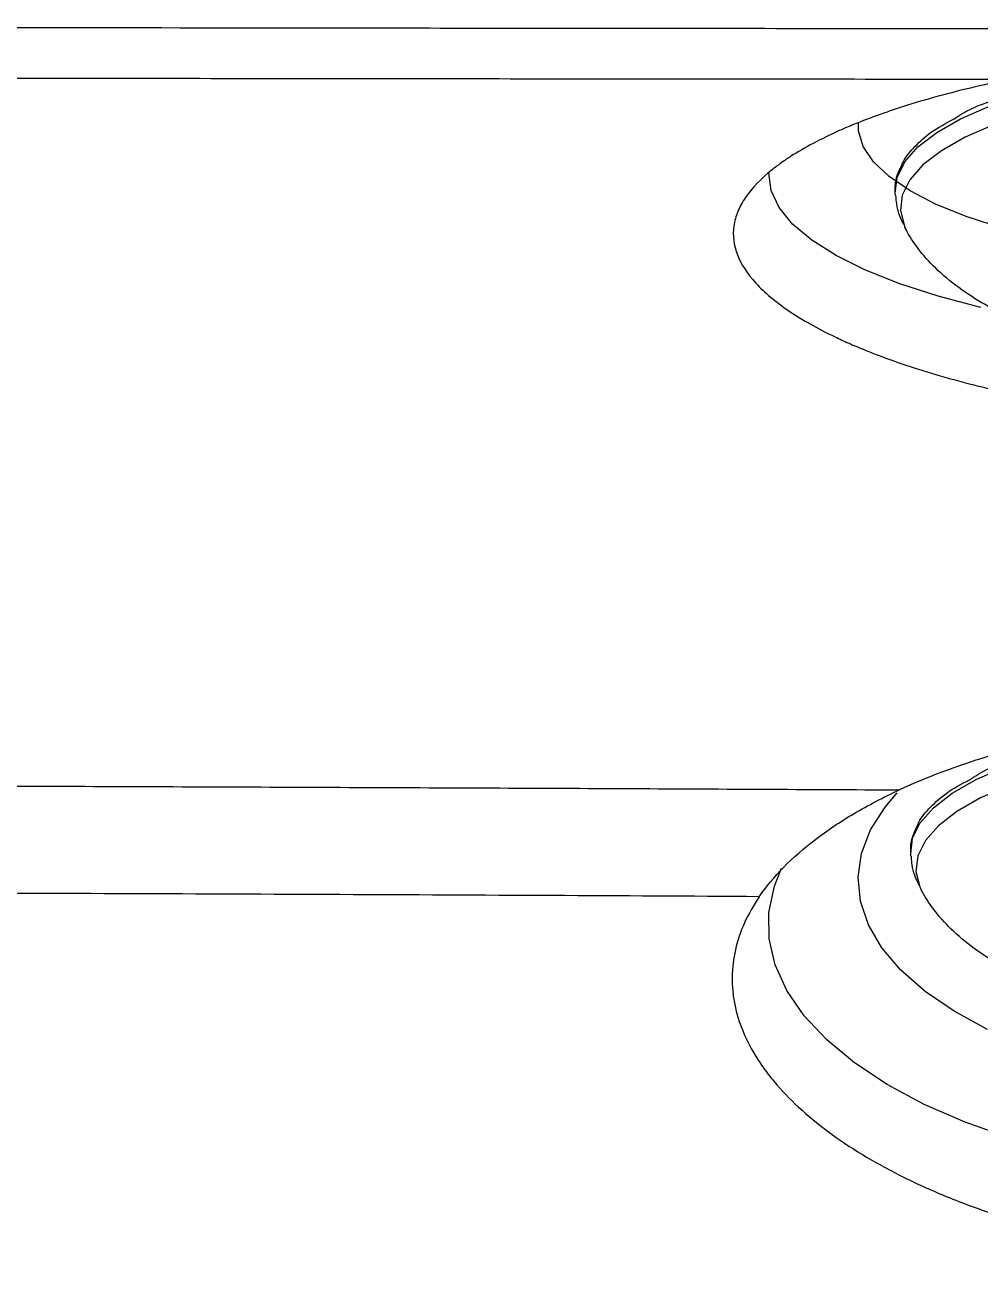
# Model space of a CAD drawing. Header units: inches. Extents: x 0 to 84, y -22 to 124.
# Drawn here: x 41.272 to 43.587, y 76.492 to 79.499 of the extents above; entities that cross this region are included whole.
import ezdxf

# ---------------------------------------------------------------- set-up
doc = ezdxf.new("R2010")
doc.units = ezdxf.units.IN
doc.header["$MEASUREMENT"] = 0
doc.layers.add('1', color=4, linetype='Continuous')
doc.layers.add('BDIM_CYAN', color=4, linetype='Continuous')

# ---------------------------------------------------------------- blocks, each defined once
blk = doc.blocks.new('2020 RELAY')
at = {"color": 8, "linetype": 'Continuous', "lineweight": 25, "flags": 128}
for points in [[(43.6403, 78.5059), (43.5551, 78.5333), (43.4803, 78.5634), (43.4171, 78.596), (43.3661, 78.6305), (43.3279, 78.6665), (43.3031, 78.7036), (43.292, 78.7413), (43.2917, 78.7611)], [(43.5883, 78.3134), (43.4853, 78.3405), (43.3919, 78.3707), (43.3091, 78.4037), (43.2378, 78.4391), (43.1787, 78.4766), (43.1324, 78.5157), (43.0995, 78.5561), (43.0802, 78.5973), (43.0749, 78.6389), (43.0751, 78.6425)], [(43.6048, 76.5637), (43.5236, 76.6078), (43.4533, 76.6558), (43.3948, 76.7072), (43.3488, 76.7612), (43.3159, 76.8173), (43.2965, 76.8746), (43.2908, 76.9326), (43.299, 76.9903), (43.3209, 77.0472), (43.3562, 77.1026), (43.3859, 77.137)], [(43.6595, 76.3), (43.5508, 76.3386), (43.451, 76.3822), (43.3611, 76.4304), (43.2821, 76.4826), (43.2149, 76.5383), (43.1601, 76.5969), (43.1183, 76.6577), (43.09, 76.7202), (43.0755, 76.7836), (43.0749, 76.8473), (43.0882, 76.9106), (43.1057, 76.9543)]]:
    blk.add_lwpolyline(points, dxfattribs=at)
at = {"layer": '1', "color": 3, "linetype": 'Continuous', "lineweight": 25}
for points, knots in [([(46.0409, 78.9887), (45.7893, 78.9886), (45.2784, 78.9883), (44.5009, 78.9884), (43.7009, 78.9887), (42.8784, 78.9893), (41.856, 78.9904), (40.6633, 78.9922), (39.33, 78.9948), (38.4633, 78.9973), (38.0409, 78.9985)], [0, 0, 0, 0, 0.0943803, 0.1915681, 0.2915658, 0.3943756, 0.5, 0.6749705, 0.841634, 1, 1, 1, 1]), ([(43.6577, 78.8661), (43.371, 78.8663), (42.7976, 78.8668), (41.9375, 78.8677), (41.1497, 78.8687), (40.6486, 78.8695), (40.4342, 78.8699)], [0, 0, 0, 0, 0.266821, 0.533639, 0.800458, 1, 1, 1, 1]), ([(43.6577, 78.8661), (43.5926, 78.853), (43.5314, 78.8383), (43.4453, 78.8143), (43.4175, 78.8059), (43.3773, 78.7928), (43.3642, 78.7883), (43.3384, 78.7792), (43.3257, 78.7746), (43.2644, 78.7512), (43.2206, 78.7316), (43.1629, 78.7009), (43.145, 78.6905), (43.12, 78.6745), (43.1121, 78.6691), (43.0968, 78.6582), (43.0895, 78.6527), (43.055, 78.6251), (43.0336, 78.6028), (43.0104, 78.5688), (43.0041, 78.5573), (42.9947, 78.5343), (42.9915, 78.5226), (42.9865, 78.4876), (42.9895, 78.4644), (43.0073, 78.4183), (43.0221, 78.3954), (43.0642, 78.3495), (43.0909, 78.3273), (43.1548, 78.2839), (43.1922, 78.2628), (43.2458, 78.2371), (43.2568, 78.232), (43.2795, 78.222), (43.2911, 78.2171), (43.3267, 78.2025), (43.3515, 78.193), (43.4291, 78.1656), (43.4851, 78.1484), (43.5756, 78.1246), (43.607, 78.117), (43.6708, 78.1027), (43.7034, 78.096), (43.8031, 78.0771), (43.8722, 78.0664), (43.962, 78.0553), (43.9801, 78.0532), (44.0167, 78.0493), (44.0352, 78.0474), (44.0906, 78.0424), (44.1277, 78.0395), (44.2396, 78.0326), (44.3148, 78.0302), (44.4096, 78.03), (44.4286, 78.0301), (44.4667, 78.0306), (44.4858, 78.031), (44.5429, 78.0326), (44.5806, 78.0342), (44.6925, 78.0407), (44.7657, 78.0471), (44.8554, 78.0578), (44.8732, 78.0601), (44.9087, 78.0649), (44.9264, 78.0674), (44.9789, 78.0754), (45.0131, 78.0812), (45.1131, 78.0998), (45.1764, 78.1139), (45.2665, 78.1374), (45.2957, 78.1456), (45.3524, 78.1628), (45.3795, 78.1717), (45.4573, 78.1992), (45.5044, 78.2186), (45.5681, 78.2491), (45.5881, 78.2595), (45.6164, 78.2755), (45.6255, 78.2809), (45.6429, 78.2918), (45.6512, 78.2972), (45.6912, 78.3245), (45.7175, 78.3468), (45.7485, 78.3808), (45.7574, 78.3923), (45.7686, 78.4097), (45.772, 78.4156), (45.7779, 78.4272), (45.7805, 78.4331), (45.7915, 78.4622), (45.7942, 78.4854), (45.7891, 78.5202), (45.7859, 78.5318), (45.7764, 78.555), (45.77, 78.5667), (45.7464, 78.6012), (45.7248, 78.6236), (45.6838, 78.6565), (45.6686, 78.6673), (45.6437, 78.6834), (45.635, 78.6887), (45.6169, 78.6993), (45.6074, 78.7046), (45.5587, 78.7305), (45.5148, 78.7502), (45.4418, 78.7782), (45.4162, 78.7872), (45.3628, 78.8047), (45.3347, 78.8132), (45.2474, 78.8378), (45.1856, 78.8526), (45.1203, 78.8658)], [0, 0, 0, 0, 0.03125, 0.03125, 0.046875, 0.046875, 0.054688, 0.054688, 0.0625, 0.0625, 0.09375, 0.09375, 0.109375, 0.109375, 0.117188, 0.117188, 0.125, 0.125, 0.15625, 0.15625, 0.171875, 0.171875, 0.1875, 0.1875, 0.21875, 0.21875, 0.25, 0.25, 0.28125, 0.28125, 0.3125, 0.3125, 0.320313, 0.320313, 0.328125, 0.328125, 0.34375, 0.34375, 0.375, 0.375, 0.390625, 0.390625, 0.40625, 0.40625, 0.4375, 0.4375, 0.445312, 0.445312, 0.453125, 0.453125, 0.46875, 0.46875, 0.5, 0.5, 0.507812, 0.507812, 0.515625, 0.515625, 0.53125, 0.53125, 0.5625, 0.5625, 0.570312, 0.570312, 0.578125, 0.578125, 0.59375, 0.59375, 0.625, 0.625, 0.640625, 0.640625, 0.65625, 0.65625, 0.6875, 0.6875, 0.703125, 0.703125, 0.710937, 0.710937, 0.71875, 0.71875, 0.75, 0.75, 0.765625, 0.765625, 0.773437, 0.773437, 0.78125, 0.78125, 0.8125, 0.8125, 0.828125, 0.828125, 0.84375, 0.84375, 0.875, 0.875, 0.890625, 0.890625, 0.898437, 0.898437, 0.90625, 0.90625, 0.9375, 0.9375, 0.953125, 0.953125, 0.96875, 0.96875, 1, 1, 1, 1]), ([(45.3865, 77.134), (45.3211, 77.1652), (45.2503, 77.1928), (45.1361, 77.2291), (45.0968, 77.2403), (45.0153, 77.261), (44.9731, 77.2705), (44.8451, 77.2958), (44.7572, 77.3086), (44.6441, 77.3196), (44.6213, 77.3215), (44.5754, 77.3249), (44.5522, 77.3263), (44.4826, 77.3298), (44.4364, 77.3311), (44.2981, 77.3318), (44.2063, 77.3281), (44.0922, 77.3183), (44.0694, 77.316), (44.0243, 77.311), (44.0019, 77.3083), (43.9356, 77.2993), (43.8922, 77.2924), (43.8072, 77.2765), (43.7655, 77.2677), (43.7044, 77.2529), (43.6842, 77.2477), (43.6443, 77.2368), (43.6246, 77.2311), (43.5281, 77.2017), (43.4567, 77.1747), (43.3911, 77.1444)], [0, 0, 0, 0, 0.125, 0.125, 0.1875, 0.1875, 0.25, 0.25, 0.375, 0.375, 0.40625, 0.40625, 0.4375, 0.4375, 0.5, 0.5, 0.625, 0.625, 0.65625, 0.65625, 0.6875, 0.6875, 0.75, 0.75, 0.8125, 0.8125, 0.84375, 0.84375, 0.875, 0.875, 1, 1, 1, 1]), ([(40.6907, 77.1554), (40.9118, 77.1547), (41.3602, 77.1532), (42.0378, 77.1506), (42.7169, 77.1477), (43.1685, 77.1455), (43.3911, 77.1444)], [0, 0, 0, 0, 0.245569, 0.498216, 0.752718, 1, 1, 1, 1]), ([(43.0516, 76.8855), (43.0852, 76.9347), (43.1306, 76.9809), (43.2016, 77.0351), (43.2165, 77.0457), (43.2478, 77.0667), (43.2642, 77.077), (43.3154, 77.1072), (43.352, 77.1263), (43.3911, 77.1444)], [0, 0, 0, 0, 0.5, 0.5, 0.625, 0.625, 0.75, 0.75, 1, 1, 1, 1]), ([(43.0516, 76.8855), (42.8839, 76.8864), (42.545, 76.8882), (42.0365, 76.8905), (41.5294, 76.8925), (41.1934, 76.8936), (41.0272, 76.8941)], [0, 0, 0, 0, 0.248464, 0.502183, 0.753628, 1, 1, 1, 1]), ([(43.0516, 76.8855), (43.0228, 76.8434), (43.0036, 76.8006), (42.9887, 76.7352), (42.986, 76.7132), (42.9856, 76.68), (42.9861, 76.6688), (42.9882, 76.6465), (42.9898, 76.6354), (43.001, 76.5801), (43.0192, 76.5364), (43.0533, 76.4826), (43.0607, 76.4719), (43.0767, 76.4505), (43.0853, 76.4399), (43.1126, 76.4083), (43.1328, 76.3878), (43.1996, 76.3278), (43.252, 76.2897), (43.3279, 76.2447), (43.3436, 76.2358), (43.3756, 76.2186), (43.392, 76.2102), (43.4424, 76.1856), (43.4774, 76.17), (43.5506, 76.1405), (43.5887, 76.1266), (43.6679, 76.1004), (43.7093, 76.0881), (43.8355, 76.0548), (43.9229, 76.0369), (44.0364, 76.0199), (44.0593, 76.0168), (44.1055, 76.0112), (44.1289, 76.0086), (44.1992, 76.0019), (44.2461, 75.9986), (44.387, 75.9924), (44.4811, 75.993), (44.5989, 75.9999), (44.6225, 76.0016), (44.6692, 76.0055), (44.6923, 76.0078), (44.7612, 76.0155), (44.8063, 76.0218), (44.895, 76.0366), (44.9386, 76.0451), (45.0244, 76.0645), (45.0666, 76.0754), (45.1883, 76.1108), (45.2635, 76.1381), (45.3504, 76.1768), (45.3674, 76.1848), (45.4007, 76.2012), (45.417, 76.2096), (45.4643, 76.2354), (45.4939, 76.2532), (45.5766, 76.3085), (45.6239, 76.3477), (45.6731, 76.3997), (45.6824, 76.4102), (45.6998, 76.4314), (45.7079, 76.442), (45.7305, 76.474), (45.7433, 76.4957), (45.7539, 76.5175)], [0, 0, 0, 0, 0.0625, 0.0625, 0.09375, 0.09375, 0.109375, 0.109375, 0.125, 0.125, 0.1875, 0.1875, 0.203125, 0.203125, 0.21875, 0.21875, 0.25, 0.25, 0.3125, 0.3125, 0.328125, 0.328125, 0.34375, 0.34375, 0.375, 0.375, 0.40625, 0.40625, 0.4375, 0.4375, 0.5, 0.5, 0.515625, 0.515625, 0.53125, 0.53125, 0.5625, 0.5625, 0.625, 0.625, 0.640625, 0.640625, 0.65625, 0.65625, 0.6875, 0.6875, 0.71875, 0.71875, 0.75, 0.75, 0.8125, 0.8125, 0.828125, 0.828125, 0.84375, 0.84375, 0.875, 0.875, 0.9375, 0.9375, 0.953125, 0.953125, 0.96875, 0.96875, 1, 1, 1, 1])]:
    blk.add_open_spline(points, degree=3, knots=knots, dxfattribs=at)
at = {"layer": 'BDIM_CYAN', "flags": 128}
for points in [[(43.3814, 78.5851), (43.3809, 78.5905), (43.3854, 78.6285), (43.4039, 78.6661), (43.4361, 78.7027), (43.4815, 78.7378), (43.5395, 78.7709), (43.6094, 78.8016), (43.69, 78.8294), (43.7804, 78.854), (43.8791, 78.875), (43.9849, 78.8921), (44.0963, 78.905), (44.2116, 78.9137), (44.3292, 78.9178)], [(44.3299, 78.8713), (44.2137, 78.8671), (44.0999, 78.8586), (43.99, 78.8458), (43.8856, 78.829), (43.7881, 78.8083), (43.6989, 78.784), (43.6193, 78.7565), (43.5503, 78.7262), (43.493, 78.6935), (43.4482, 78.6589), (43.4164, 78.6227), (43.3981, 78.5857), (43.3937, 78.5482), (43.403, 78.5108), (43.4069, 78.5027)], [(43.4189, 76.9836), (43.4184, 76.9891), (43.4229, 77.0271), (43.4414, 77.0646), (43.4736, 77.1012), (43.519, 77.1363), (43.5771, 77.1694), (43.6469, 77.2001), (43.7276, 77.228), (43.8179, 77.2526), (43.9167, 77.2735), (44.0225, 77.2906), (44.1338, 77.3036), (44.2491, 77.3122), (44.3668, 77.3164)], [(44.3674, 77.2698), (44.2513, 77.2657), (44.1374, 77.2572), (44.0275, 77.2444), (43.9231, 77.2275), (43.8256, 77.2068), (43.7364, 77.1825), (43.6568, 77.1551), (43.5879, 77.1248), (43.5306, 77.092), (43.4857, 77.0574), (43.4539, 77.0213), (43.4357, 76.9842), (43.4312, 76.9467), (43.4406, 76.9093), (43.4445, 76.9012)]]:
    blk.add_lwpolyline(points, dxfattribs=at)
at = {"layer": 'BDIM_CYAN'}
for points, knots in [([(43.5234, 78.7704), (43.5367, 78.7792), (43.5625, 78.7961), (43.601, 78.8096), (43.6195, 78.8161)], [0, 0, 0, 0, 0.518101, 1, 1, 1, 1]), ([(43.3972, 78.6588), (43.3983, 78.6617), (43.4045, 78.6773), (43.4282, 78.704), (43.4652, 78.7393), (43.5037, 78.7599), (43.5234, 78.7704)], [0, 0, 0, 0, 0.070783, 0.385353, 0.6863, 1, 1, 1, 1]), ([(43.3813, 78.5855), (43.3808, 78.5996), (43.38, 78.6244), (43.392, 78.6485), (43.3972, 78.6588)], [0, 0, 0, 0, 0.570278, 1, 1, 1, 1]), ([(43.4024, 78.5136), (43.4009, 78.5163), (43.3915, 78.5334), (43.384, 78.5579), (43.3829, 78.5798), (43.3826, 78.5848)], [0, 0, 0, 0, 0.128952, 0.803003, 1, 1, 1, 1]), ([(44.3799, 78.1634), (44.3439, 78.1638), (44.2935, 78.1643), (44.2201, 78.1681), (44.1588, 78.1726), (44.0878, 78.1799), (44.0158, 78.1898), (43.9434, 78.2023), (43.8721, 78.2177), (43.8031, 78.236), (43.7354, 78.2579), (43.6692, 78.2841), (43.6042, 78.316), (43.5417, 78.3548), (43.4854, 78.4), (43.4405, 78.4486), (43.4162, 78.4845), (43.4064, 78.5038), (43.4045, 78.5074)], [0, 0, 0, 0, 0.085293, 0.119557, 0.176025, 0.233724, 0.29488, 0.35878, 0.424051, 0.490435, 0.558183, 0.63013, 0.703906, 0.77979, 0.855467, 0.924502, 0.985682, 1, 1, 1, 1]), ([(43.5609, 77.1689), (43.5743, 77.1777), (43.6001, 77.1946), (43.6385, 77.2081), (43.657, 77.2146)], [0, 0, 0, 0, 0.518101, 1, 1, 1, 1]), ([(43.4348, 77.0574), (43.4359, 77.0602), (43.442, 77.0759), (43.4658, 77.1025), (43.5028, 77.1378), (43.5413, 77.1584), (43.5609, 77.1689)], [0, 0, 0, 0, 0.070783, 0.385353, 0.6863, 1, 1, 1, 1]), ([(43.4189, 76.9841), (43.4184, 76.9982), (43.4175, 77.0229), (43.4296, 77.047), (43.4348, 77.0574)], [0, 0, 0, 0, 0.570278, 1, 1, 1, 1]), ([(43.44, 76.9121), (43.4384, 76.9149), (43.4291, 76.9319), (43.4215, 76.9565), (43.4204, 76.9784), (43.4202, 76.9833)], [0, 0, 0, 0, 0.128952, 0.803003, 1, 1, 1, 1]), ([(44.4175, 76.5619), (44.3815, 76.5623), (44.3311, 76.5629), (44.2576, 76.5667), (44.1963, 76.5711), (44.1253, 76.5785), (44.0533, 76.5883), (43.9809, 76.6009), (43.9097, 76.6162), (43.8406, 76.6346), (43.7729, 76.6564), (43.7067, 76.6826), (43.6417, 76.7146), (43.5793, 76.7533), (43.523, 76.7985), (43.478, 76.8471), (43.4538, 76.883), (43.4439, 76.9023), (43.4421, 76.9059)], [0, 0, 0, 0, 0.085293, 0.119557, 0.176025, 0.233724, 0.29488, 0.35878, 0.424051, 0.490435, 0.558183, 0.63013, 0.703906, 0.77979, 0.855467, 0.924502, 0.985682, 1, 1, 1, 1])]:
    blk.add_open_spline(points, degree=3, knots=knots, dxfattribs=at)

msp = doc.modelspace()

# ---------------------------------------------------------------- block references
msp.add_blockref('2020 RELAY', (0, 0.5))

doc.saveas('drawing.dxf')
